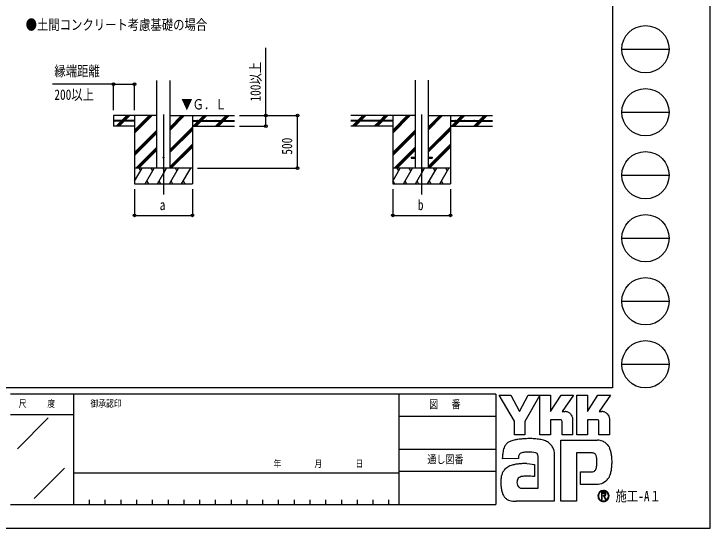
# Model space of a CAD drawing. Units: millimetres, scale not verified. Extents: x -12615 to 12615, y -8910 to 8910.
# Drawn here: x 5988 to 12615, y -8910 to -4014 of the extents above; entities that cross this region are included whole.
import ezdxf
from ezdxf.enums import TextEntityAlignment as Align

# ---------------------------------------------------------------- set-up
doc = ezdxf.new("R2010")
doc.units = ezdxf.units.MM
doc.header["$LTSCALE"] = 40
for name, color, linetype in [('0-2_USER1', 3, 'Continuous'), ('0-3_YKK_12', 2, 'Continuous'), ('0-4_YKK_13', 4, 'Continuous'), ('0-5_YKK_A1', 4, 'Continuous'), ('0-6_YKK_D', 6, 'Continuous'), ('0-7_YKK_ZWAK', 7, 'Continuous')]:
    doc.layers.add(name, color=color, linetype=linetype)
doc.styles.add('ＭＳ ゴシック', font='')
doc.styles.get('ＭＳ ゴシック').set_extended_font_data('MS Gothic')

msp = doc.modelspace()

# ---------------------------------------------------------------- linework, layer by layer
at = {"layer": '0-3_YKK_12'}
for p, q in [((7411.63, -4972.97), (7411.63, -5732.18)), ((9869.02, -4972.97), (9869.02, -5732.18))]:
    msp.add_line(p, q, dxfattribs=at)
at = {"layer": '0-4_YKK_13'}
for p, q in [((9769.02, -5377.68), (9769.02, -5386.68)), ((9769.02, -5377.68), (9806.52, -5377.68)), ((9769.02, -5386.68), (9806.52, -5386.68)), ((9931.52, -5377.68), (9969.02, -5377.68)), ((9931.52, -5386.68), (9969.02, -5386.68)), ((9969.02, -5377.68), (9969.02, -5386.68))]:
    msp.add_line(p, q, dxfattribs=at)
msp.add_circle((7411.63, -5382.18), 5, dxfattribs=at)
at = {"layer": '0-5_YKK_A1'}
for p, q in [((7349.13, -5482.18), (7349.13, -4646.83)), ((7474.13, -5482.18), (7474.13, -4646.83)), ((9806.52, -4645.83), (9806.52, -5482.18)), ((9931.52, -4645.83), (9931.52, -5482.18)), ((7136.63, -5029.68), (6936.63, -5029.68)), ((7136.63, -5034.68), (6936.63, -5034.68)), ((6964.5, -5080.78), (7010.6, -5034.68)), ((6977.24, -5082.18), (7024.74, -5034.68)), ((6991.38, -5082.18), (7038.88, -5034.68)), ((7015.6, -5029.68), (7063.1, -4982.18)), ((7029.74, -5029.68), (7077.24, -4982.18)), ((7043.88, -5029.68), (7091.38, -4982.18)), ((7136.63, -4982.18), (7136.63, -5632.18)), ((7136.63, -5149.06), (7303.51, -4982.18)), ((7136.63, -5134.92), (7289.37, -4982.18)), ((7136.63, -5120.78), (7275.23, -4982.18)), ((7136.63, -5029.68), (7136.63, -5034.68)), ((7474.13, -5119.93), (7611.88, -4982.18)), ((7474.13, -5105.79), (7597.74, -4982.18)), ((7474.13, -5091.65), (7583.6, -4982.18)), ((7474.13, -4982.18), (8086.63, -4982.18)), ((7686.63, -4982.18), (7686.63, -5632.18)), ((7686.63, -5029.68), (8086.63, -5029.68)), ((7686.63, -5029.68), (7686.63, -5034.68)), ((7686.63, -5034.68), (8086.63, -5034.68)), ((7695.73, -5082.18), (7743.23, -5034.68)), ((7709.87, -5082.18), (7757.37, -5034.68)), ((7724.01, -5082.18), (7771.51, -5034.68)), ((7748.23, -5029.68), (7795.73, -4982.18)), ((7762.37, -5029.68), (7809.87, -4982.18)), ((7776.51, -5029.68), (7824.01, -4982.18)), ((7907.86, -5082.18), (7955.36, -5034.68)), ((7922, -5082.18), (7969.5, -5034.68)), ((7936.15, -5082.18), (7983.65, -5034.68)), ((7960.36, -5029.68), (8007.86, -4982.18)), ((7974.5, -5029.68), (8022, -4982.18)), ((7988.65, -5029.68), (8036.15, -4982.18)), ((9806.52, -4982.18), (9194.02, -4982.18)), ((9594.02, -5029.68), (9194.02, -5029.68)), ((9594.02, -5034.68), (9194.02, -5034.68)), ((9208.35, -5082.18), (9255.85, -5034.68)), ((9222.5, -5082.18), (9270, -5034.68)), ((9236.64, -5082.18), (9284.14, -5034.68)), ((9260.85, -5029.68), (9308.35, -4982.18)), ((9275, -5029.68), (9276.66, -5028.02)), ((9279.85, -5024.83), (9322.5, -4982.18)), ((9289.14, -5029.68), (9336.64, -4982.18)), ((9421.89, -5080.78), (9467.99, -5034.68)), ((9434.63, -5082.18), (9482.13, -5034.68)), ((9448.77, -5082.18), (9496.27, -5034.68)), ((9472.99, -5029.68), (9520.49, -4982.18)), ((9487.13, -5029.68), (9534.63, -4982.18)), ((9501.27, -5029.68), (9548.77, -4982.18)), ((9594.02, -4982.18), (9594.02, -5632.18)), ((9594.02, -5149.06), (9760.9, -4982.18)), ((9594.02, -5134.92), (9746.76, -4982.18)), ((9594.02, -5120.78), (9732.62, -4982.18)), ((9594.02, -5029.68), (9594.02, -5034.68)), ((9931.52, -5119.93), (10069.27, -4982.18)), ((9931.52, -5105.79), (10055.13, -4982.18)), ((9931.52, -5091.65), (10040.99, -4982.18)), ((9931.52, -4982.18), (10544.02, -4982.18)), ((10144.02, -4982.18), (10144.02, -5632.18)), ((10144.02, -5029.68), (10544.02, -5029.68)), ((10144.02, -5029.68), (10144.02, -5034.68)), ((10144.02, -5034.68), (10544.02, -5034.68)), ((10153.12, -5082.18), (10200.62, -5034.68)), ((10167.26, -5082.18), (10214.76, -5034.68)), ((10181.4, -5082.18), (10228.9, -5034.68)), ((10205.62, -5029.68), (10253.12, -4982.18)), ((10219.76, -5029.68), (10267.26, -4982.18)), ((10233.9, -5029.68), (10281.4, -4982.18)), ((10365.25, -5082.18), (10412.75, -5034.68)), ((10379.39, -5082.18), (10426.89, -5034.68)), ((10393.53, -5082.18), (10441.04, -5034.68)), ((10417.75, -5029.68), (10465.25, -4982.18)), ((10431.89, -5029.68), (10479.39, -4982.18)), ((10446.04, -5029.68), (10493.54, -4982.18)), ((7136.63, -5082.18), (6936.63, -5082.18)), ((7474.13, -5303.78), (7686.63, -5091.28)), ((7686.63, -5082.18), (8086.63, -5082.18)), ((9594.02, -5082.18), (9194.02, -5082.18)), ((9931.52, -5303.78), (10144.02, -5091.28)), ((10144.02, -5082.18), (10544.02, -5082.18)), ((7136.63, -5332.91), (7349.13, -5120.41)), ((7136.63, -5347.05), (7349.13, -5134.55)), ((7136.63, -5361.19), (7349.13, -5148.7)), ((7474.13, -5317.92), (7686.63, -5105.42)), ((7474.13, -5332.06), (7686.63, -5119.56)), ((9594.02, -5332.91), (9806.52, -5120.41)), ((9594.02, -5347.05), (9806.52, -5134.55)), ((9594.02, -5361.19), (9806.52, -5148.7)), ((9931.52, -5317.92), (10144.02, -5105.42)), ((9931.52, -5332.06), (10144.02, -5119.56)), ((7149.49, -5482.18), (7349.13, -5282.54)), ((7163.63, -5482.18), (7349.13, -5296.68)), ((7474.13, -5465.91), (7686.63, -5253.41)), ((7474.13, -5480.05), (7686.63, -5267.55)), ((7486.14, -5482.18), (7686.63, -5281.69)), ((9606.88, -5482.18), (9806.52, -5282.54)), ((9621.02, -5482.18), (9806.52, -5296.68)), ((9931.52, -5465.91), (10144.02, -5253.41)), ((9931.52, -5480.05), (10144.02, -5267.55)), ((9943.53, -5482.18), (10144.02, -5281.69)), ((7177.78, -5482.18), (7349.13, -5310.83)), ((9635.17, -5482.18), (9806.52, -5310.83)), ((7686.63, -5482.18), (7136.63, -5482.18)), ((7136.63, -5607.63), (7209.06, -5482.18)), ((7194.06, -5508.17), (7179.06, -5482.18)), ((7237.93, -5632.18), (7324.53, -5482.18)), ((7309.53, -5508.16), (7294.53, -5482.18)), ((7353.4, -5632.18), (7440, -5482.18)), ((7425, -5508.17), (7410, -5482.18)), ((7468.87, -5632.18), (7555.47, -5482.18)), ((7540.47, -5508.17), (7525.47, -5482.18)), ((7584.34, -5632.18), (7670.94, -5482.18)), ((7640.94, -5482.18), (7640.94, -5482.18)), ((10144.02, -5482.18), (9594.02, -5482.18)), ((9594.02, -5607.63), (9666.45, -5482.18)), ((9651.45, -5508.17), (9636.45, -5482.18)), ((9695.32, -5632.18), (9781.92, -5482.18)), ((9766.92, -5508.16), (9751.92, -5482.18)), ((9810.79, -5632.18), (9897.39, -5482.18)), ((9882.39, -5508.17), (9867.39, -5482.18)), ((9926.26, -5632.18), (10012.86, -5482.18)), ((9997.86, -5508.17), (9982.86, -5482.18)), ((10041.73, -5632.18), (10128.33, -5482.18)), ((10113.33, -5508.16), (10098.33, -5482.18)), ((7136.63, -5632.18), (7686.63, -5632.18)), ((7252.93, -5606.2), (7267.93, -5632.18)), ((7368.4, -5606.2), (7383.4, -5632.18)), ((7483.87, -5606.2), (7498.87, -5632.18)), ((7599.34, -5606.2), (7614.34, -5632.18)), ((9594.02, -5632.18), (10144.02, -5632.18)), ((9594.85, -5606.2), (9609.85, -5632.18)), ((9710.32, -5606.2), (9725.32, -5632.18)), ((9825.79, -5606.2), (9840.79, -5632.18)), ((9941.26, -5606.2), (9956.26, -5632.18)), ((10056.73, -5606.2), (10071.73, -5632.18))]:
    msp.add_line(p, q, dxfattribs=at)
msp.add_lwpolyline([(7349.13, -4982.18), (6936.63, -4982.18), (6936.63, -5082.18)], dxfattribs=at)
for centre in [(7001.63, -5027.18), (7091.63, -5027.18), (7731.63, -5027.18), (7821.63, -5027.18), (7911.63, -5027.18), (8001.63, -5027.18), (9279.02, -5027.18), (9369.02, -5027.18), (9459.02, -5027.18), (9549.02, -5027.18), (10189.02, -5027.18), (10279.02, -5027.18), (10369.02, -5027.18), (10459.02, -5027.18)]:
    msp.add_circle(centre, 2.5, dxfattribs=at)
at = {"layer": '0-6_YKK_D'}
for p, q in [((6936.63, -4682.18), (6355.02, -4682.18)), ((6936.63, -4932.18), (6936.63, -4681.18)), ((6936.63, -4682.18), (7136.63, -4682.18)), ((7136.63, -4932.18), (7136.63, -4681.18)), ((8136.63, -4982.18), (8687.63, -4982.18)), ((8136.63, -4982.18), (8387.63, -4982.18)), ((8686.63, -5482.18), (8686.63, -4982.18)), ((8136.63, -5082.18), (8387.63, -5082.18)), ((7736.63, -5482.18), (8687.63, -5482.18)), ((7136.63, -5682.18), (7136.63, -5933.18)), ((7686.63, -5682.18), (7686.63, -5933.18)), ((9594.02, -5682.18), (9594.02, -5933.18)), ((10144.02, -5682.18), (10144.02, -5933.18)), ((7136.63, -5932.18), (7686.63, -5932.18)), ((9594.02, -5932.18), (10144.02, -5932.18))]:
    msp.add_line(p, q, dxfattribs=at)
msp.add_lwpolyline([(8386.63, -5082.18), (8386.63, -4982.18), (8386.63, -4338.58)], dxfattribs=at)
for centre in [(6936.63, -4682.18), (7136.63, -4682.18), (8386.63, -4982.18), (8686.63, -4982.18), (8386.63, -5082.18), (8686.63, -5482.18), (7136.63, -5932.18), (7686.63, -5932.18), (9594.02, -5932.18), (10144.02, -5932.18)]:
    msp.add_circle(centre, 12.75, dxfattribs=at)
at = {"layer": '0-7_YKK_ZWAK'}
for p, q in [((11685.06, 8325), (11685.06, -7575)), ((11775.06, -4350), (12225.06, -4350)), ((11775.06, -4950), (12225.06, -4950)), ((11775.06, -5550), (12225.06, -5550)), ((11775.06, -6150), (12225.06, -6150)), ((11775.06, -6750), (12225.06, -6750)), ((11775.06, -7350), (12225.06, -7350)), ((11685.06, -7575), (-11714.94, -7575)), ((6555.06, -7635), (5955.06, -7635)), ((9652.56, -7635), (6555.06, -7635)), ((6555.06, -7635), (6555.06, -8685)), ((9652.56, -7635), (9652.56, -8685)), ((10575.06, -7635), (9652.56, -7635)), ((10575.06, -7635), (10575.06, -8685)), ((5955.06, -7830), (6555.06, -7830)), ((6021.31, -8154.87), (6315.11, -7861.08)), ((9652.56, -7845), (10575.06, -7845)), ((9652.56, -8160), (10575.06, -8160)), ((6182.02, -8627.97), (6470.68, -8339.3)), ((6555.06, -8385), (9652.56, -8385)), ((10575.06, -8370), (9652.56, -8370)), ((6705.06, -8640), (6705.06, -8685)), ((6855.06, -8640), (6855.06, -8685)), ((7005.06, -8640), (7005.06, -8685)), ((7155.06, -8640), (7155.06, -8685)), ((7305.06, -8640), (7305.06, -8685)), ((7455.06, -8640), (7455.06, -8685)), ((7605.06, -8640), (7605.06, -8685)), ((7755.06, -8640), (7755.06, -8685)), ((7905.06, -8640), (7905.06, -8685)), ((8055.06, -8640), (8055.06, -8685)), ((8205.06, -8640), (8205.06, -8685)), ((8355.06, -8640), (8355.06, -8685)), ((8505.06, -8640), (8505.06, -8685)), ((8655.06, -8640), (8655.06, -8685)), ((8805.06, -8640), (8805.06, -8685)), ((8955.06, -8640), (8955.06, -8685)), ((9105.06, -8640), (9105.06, -8685)), ((9255.06, -8640), (9255.06, -8685)), ((9405.06, -8640), (9405.06, -8685)), ((9555.06, -8640), (9555.06, -8685)), ((11600.02, -8651.94), (11600.02, -8651.94)), ((5955.06, -8685), (6555.06, -8685)), ((6555.06, -8685), (9652.56, -8685)), ((9652.56, -8685), (10575.06, -8685))]:
    msp.add_line(p, q, dxfattribs=at)
for points in [[(-12615, -8910), (12615, -8910), (12615, 8910), (-12615, 8910)], [(10608.06, -7644), (10718.49, -7644), (10801.41, -7800.3), (10884.12, -7644), (10994.63, -7644), (10853.01, -7895.97), (10853.01, -8022.4), (10752.29, -8022.4), (10752.29, -7892.57)]]:
    msp.add_lwpolyline(points, close=True, dxfattribs=at)
for points in [[(11191.64, -7879.83), (11096.31, -7879.83), (11096.31, -8022.29), (10994.74, -8022.29), (10994.74, -7644), (11096.31, -7644), (11096.31, -7798.75), (11196.21, -7644), (11315.52, -7644), (11208.48, -7800.64), (11212.27, -7800.64), (11216.46, -7800.64), (11220.76, -7800.64), (11224.9, -7800.64), (11228.6, -7800.64), (11231.58, -7800.64), (11233.57, -7800.64), (11234.3, -7800.64)], [(11542.53, -7879.83), (11447.31, -7879.83), (11447.31, -8022.4), (11345.69, -8022.4), (11345.69, -7644), (11447.31, -7644), (11447.31, -7798.75), (11547.1, -7644), (11666.41, -7644), (11559.37, -7800.64), (11563.2, -7800.64), (11567.41, -7800.64), (11571.71, -7800.64), (11575.84, -7800.64), (11579.52, -7800.64), (11582.49, -7800.64), (11584.47, -7800.64), (11585.19, -7800.64)], [(11263.52, -7806.64), (11275.65, -7813.57), (11285.92, -7822.6), (11294.18, -7833.36), (11300.27, -7845.45), (11304.03, -7858.49), (11305.32, -7872.11), (11305.32, -8022.65), (11206.23, -8022.65), (11206.23, -7894.23)], [(11614.45, -7806.64), (11626.61, -7813.57), (11636.92, -7822.6), (11645.22, -7833.36), (11651.35, -7845.45), (11655.14, -7858.49), (11656.44, -7872.11), (11656.44, -8022.4), (11557.12, -8022.4), (11557.12, -7894.23)], [(11486.61, -8194.52), (11343.58, -8194.52), (11343.58, -8655), (11193.69, -8655), (11193.69, -8072.37), (11542.06, -8072.37)], [(11636.14, -8113.54), (11645.92, -8125.87), (11653.24, -8137.83), (11658.35, -8148.65)], [(10814.39, -8196.93), (10807.42, -8200.86), (10801.98, -8205.65), (10797.86, -8211.25), (10794.88, -8217.59), (10792.82, -8224.59), (10791.48, -8232.21), (10790.67, -8240.37), (10790.19, -8249), (10640.23, -8249.37), (10640.67, -8228.86), (10641.5, -8205.82)], [(11123.13, -8157.5), (11127.38, -8174.71), (11129.79, -8193.13), (11130.55, -8212.76), (11130.55, -8655), (10768.66, -8655)], [(10871.84, -8296.58), (10900.22, -8298.46), (10922.53, -8300.96), (10937.13, -8303.3), (10942.36, -8304.7), (10942.36, -8419.42), (10925.77, -8417.67), (10907.57, -8416.68), (10888.94, -8416.3), (10871.06, -8416.36), (10855.1, -8416.69), (10842.25, -8417.13), (10833.68, -8417.51), (10830.56, -8417.68), (10817.59, -8420.05), (10806.4, -8423.76), (10797.01, -8428.84), (10789.4, -8435.31), (10783.58, -8443.19), (10779.55, -8452.51), (10777.31, -8463.3), (10776.86, -8475.57), (10778.29, -8489.07), (10781.15, -8500.22), (10785.28, -8509.25), (10790.48, -8516.37), (10796.58, -8521.78), (10803.4, -8525.72), (10810.76, -8528.37), (10818.48, -8529.97), (10977.79, -8529.97), (10977.79, -8235.22), (10977.83, -8229.38), (10977.53, -8223.66), (10976.78, -8218.16), (10975.5, -8212.94), (10973.59, -8208.07), (10970.96, -8203.64), (10967.51, -8199.72), (10963.16, -8196.37)], [(10963.16, -8196.37), (10953.82, -8192.71), (10938.88, -8189.6), (10919.82, -8187.31), (10898.12, -8186.08), (10875.25, -8186.18), (10852.69, -8187.85)], [(11537.48, -8282.99), (11537.29, -8263.9), (11536.38, -8246.69), (11534.23, -8231.59), (11530.31, -8218.78)], [(11623.69, -8462.91), (11609.85, -8473.67), (11595.43, -8482.13), (11580.55, -8488.44), (11565.3, -8492.76), (11549.8, -8495.23), (11534.16, -8496.03), (11380.08, -8496.03), (11380.08, -8374.99), (11466.96, -8374.99), (11482.98, -8374.77), (11497.07, -8373.4), (11509.16, -8369.86)], [(11623.82, -8587.79), (11623.75, -8586.03), (11623.53, -8584.34), (11623.16, -8582.71), (11622.66, -8581.16), (11622.01, -8579.69), (11621.22, -8578.31), (11620.3, -8577.02), (11619.24, -8575.84), (11617.85, -8574.61), (11616.31, -8573.54), (11614.62, -8572.63), (11612.79, -8571.88), (11610.84, -8571.29), (11608.75, -8570.87), (11606.55, -8570.61), (11604.23, -8570.53), (11581.5, -8570.53), (11581.5, -8637.42), (11588.37, -8637.42), (11588.37, -8577.35), (11604.23, -8577.35), (11605.87, -8577.41), (11607.41, -8577.57), (11608.85, -8577.83), (11610.19, -8578.2), (11611.42, -8578.67), (11612.53, -8579.24), (11613.52, -8579.9), (11614.4, -8580.67)], [(11617.08, -8587.79), (11616.66, -8591.01), (11615.51, -8593.54), (11613.78, -8595.47), (11611.64, -8596.87), (11609.23, -8597.83), (11606.71, -8598.42), (11604.25, -8598.72), (11601.99, -8598.8), (11596.03, -8598.8), (11599.04, -8603.91), (11618.68, -8637.65), (11626.54, -8637.65), (11607.6, -8605.17), (11609.37, -8604.82), (11611.07, -8604.37), (11612.67, -8603.83), (11614.19, -8603.2), (11615.6, -8602.47), (11616.92, -8601.65), (11618.14, -8600.73), (11619.24, -8599.73)]]:
    msp.add_lwpolyline(points, dxfattribs=at)
for centre in [(12000.06, -4350), (12000.06, -4950), (12000.06, -5550), (12000.06, -6150), (12000.06, -6750), (12000.06, -7350)]:
    msp.add_circle(centre, 225, dxfattribs=at)
for centre, radius, start, end in [((11234.45, -7875.57), 74.93, 78.26798, 90.11215), ((11235.52, -7870.11), 69.37, 66.19963, 78.22058), ((11585.34, -7875.7), 75.07, 78.27851, 90.10826), ((11586.37, -7870.44), 69.7, 66.2483, 78.23226), ((11192.17, -7893.88), 14.06, 358.57817, 92.1683), ((11543.13, -7893.81), 14, 358.29941, 92.43455), ((10769.15, -8207.24), 135.84, 108.37421, 122.42809), ((10791.88, -8288.08), 219.75, 100.93159, 107.35499), ((10866.16, -8648.45), 587.69, 97.86054, 101.37938), ((10901.03, -8890.74), 832.48, 94.90201, 97.9576), ((10903.41, -8910.14), 852, 91.6169, 94.94971), ((10900.11, -8772.18), 714.01, 87.51794, 91.66439), ((10909.38, -8573.33), 514.94, 81.92631, 87.59083), ((10936.76, -8385.69), 325.32, 73.67137, 82.05943), ((10977.38, -8249.75), 183.45, 60.60528, 73.9085), ((11536.36, -8232.64), 160.37, 78.73198, 87.96551), ((11541.07, -8208.59), 135.87, 69.03034, 78.69541), ((11545.45, -8196.9), 123.38, 59.39484, 68.9885), ((10774.82, -8193.86), 130.74, 152.2125, 163.4865), ((10754.81, -8183.52), 108.22, 138.03852, 152.12015), ((10754.79, -8184.02), 108.55, 122.60463, 137.83438), ((10994.01, -8216.59), 146.41, 52.17347, 59.90542), ((11008.88, -8197.34), 122.08, 43.55042, 52.14561), ((11017.07, -8189.43), 110.69, 34.48659, 43.50182), ((11017.13, -8189.26), 110.55, 25.58915, 34.43128), ((11007.29, -8193.87), 121.41, 17.43089, 25.54591), ((11547.48, -8193.34), 119.28, 50.3012, 59.3616), ((11546.74, -8194.18), 120.4, 42.05209, 50.28551), ((11487.28, -8228.44), 188.76, 14.76267, 25.00486), ((10913.41, -8221.38), 272.36, 171.55622, 176.72493), ((10821.12, -8207.6), 179.04, 163.48385, 171.57982), ((10853.97, -8290.89), 101.95, 102.4979, 112.84632), ((10873.7, -8375.98), 189.3, 96.37207, 102.75341), ((11487.42, -8268.03), 73.52, 77.94572, 90.63794), ((11493.81, -8238.05), 42.86, 60.20991, 77.92418), ((11497.96, -8230.26), 34.04, 39.8078, 59.75378), ((11492.14, -8234.71), 41.37, 22.65544, 39.38165), ((11371.51, -8259.99), 308.76, 7.9139, 14.95041), ((11196.61, -8284.73), 340.88, 355.2339, 0.29193), ((11255.87, -8276.8), 425.61, 2.54376, 8.01251), ((11189.59, -8280.29), 491.98, 357.76419, 2.60674), ((10750.42, -8434.88), 122.29, 130.60221, 141.94427), ((10757.63, -8443.54), 133.55, 120.60724, 130.53081), ((10771.85, -8467.72), 161.6, 112.58838, 120.58162), ((10790.98, -8513.7), 211.4, 106.61303, 112.59024), ((10821.07, -8614.84), 316.93, 99.87193, 106.59825), ((10837.93, -8709.82), 413.39, 94.78469, 99.91711), ((10846.14, -8804.31), 508.24, 90.80099, 94.81812), ((10847.39, -8874.68), 578.61, 87.57779, 90.82714), ((11460.15, -8319.42), 74.48, 334.00676, 347.34989), ((11377.49, -8300.27), 159.33, 347.14308, 355.40008), ((11307.45, -8294.38), 373.25, 347.15166, 352.97565), ((11208.51, -8281.51), 473.02, 352.8937, 357.82206), ((10826.95, -8462.09), 204.02, 164.97537, 174.56739), ((10777.37, -8448.87), 152.71, 153.89178, 164.94341), ((10754.78, -8438.01), 127.65, 142.04688, 153.80771), ((11495.16, -8338.28), 34.54, 293.91672, 314.09376), ((11490.45, -8334.13), 40.8, 314.78099, 333.92928), ((11551.08, -8368.28), 118.04, 326.23251, 339.61931), ((11440.22, -8325.35), 236.92, 339.22498, 347.31457), ((10914.4, -8470.46), 291.87, 174.55588, 182.47272), ((11523.69, -8350.16), 150.71, 311.57033, 318.66243), ((11506.24, -8334.86), 173.92, 318.67367, 325.29112), ((11077.49, -8467.89), 454.94, 181.90948, 187.89042), ((10886.08, -8494.82), 261.65, 187.80471, 196.36971), ((10785.01, -8524.67), 156.26, 196.3102, 208.20993), ((10741.01, -8548.09), 106.41, 208.29777, 223.35561), ((11599.78, -8604.63), 52.6, 179.86065, 225.14399), ((11600.11, -8604.57), 52.92, 90.09157, 179.92363), ((11599.77, -8604.4), 47.06, 134.8007, 180.12175), ((11599.58, -8604.7), 46.87, 179.75513, 225.29722), ((11599.91, -8604.13), 46.97, 89.86602, 135.149), ((11600.1, -8604.47), 52.82, 44.93442, 90.08536), ((11600.12, -8604.49), 47.33, 45.03108, 90.11509), ((11599.95, -8604.42), 47.52, 270.09072, 359.90926), ((11607.02, -8587.51), 10.06, 358.3894, 42.86139), ((11607.22, -8588.27), 16.6, 316.37674, 1.6565), ((11600.15, -8604.5), 47.31, 0.00643, 45.07115), ((11600.52, -8604.31), 52.41, 359.78949, 45.13288), ((11600.39, -8604.71), 52.54, 314.92572, 0.23508), ((10731.08, -8556.83), 93.2, 223.64205, 239.63663), ((10739.32, -8541.84), 110.3, 239.8785, 253.65355), ((10754.4, -8490.03), 164.26, 253.69102, 263.74909), ((10767.18, -8376.29), 278.71, 263.68487, 270.30455), ((11600.03, -8604.63), 52.77, 224.94536, 269.98445), ((11599.93, -8605.12), 46.82, 224.62822, 270.10973), ((11600.03, -8604.37), 53.04, 269.98802, 314.93777)]:
    msp.add_arc(centre, radius, start, end, dxfattribs=at)

# ---------------------------------------------------------------- texts
at = {"layer": '0-2_USER1', "style": 'ＭＳ ゴシック', "width": 0.8}
msp.add_text('●土間コンクリート考慮基礎の場合', height=98.97, dxfattribs=at).set_placement((6099.81, -4196.36), align=Align.BOTTOM_LEFT)
at = {"layer": '0-5_YKK_A1', "style": 'ＭＳ ゴシック', "width": 0.8}
msp.add_text('▼Ｇ．Ｌ', height=98.97, dxfattribs=at).set_placement((7580.71, -4953.73), align=Align.BOTTOM_LEFT)
at = {"layer": '0-6_YKK_D', "style": 'ＭＳ ゴシック', "width": 0.8}
for s, p in [('縁端距離', (6372.92, -4637.18)), ('200以上', (6372.92, -4862.18)), ('a', (7375.63, -5912.18)), ('b', (9833.02, -5912.18))]:
    msp.add_text(s, height=98.97, dxfattribs=at).set_placement(p, align=Align.BOTTOM_LEFT)
for s, p in [('100以上', (8366.63, -4848.18)), ('500', (8666.63, -5354.58))]:
    msp.add_text(s, height=98.97, rotation=90, dxfattribs=at).set_placement(p, align=Align.BOTTOM_LEFT)
at = {"layer": '0-7_YKK_ZWAK', "style": 'ＭＳ ゴシック', "width": 0.8}
for s, height, p in [('尺     度', 65.98, (6034.26, -7777.5)), ('御承認印', 65.98, (6717.41, -7777.5)), ('図\u3000 番', 76.98, (9940.21, -7792.5)), ('通し図番', 76.98, (9923.41, -8317.5)), ('年        月        日', 65.98, (8459.72, -8349.64)), ('施工-A１', 98.97, (11715.06, -8685))]:
    msp.add_text(s, height=height, dxfattribs=at).set_placement(p, align=Align.BOTTOM_LEFT)

doc.saveas('drawing.dxf')
